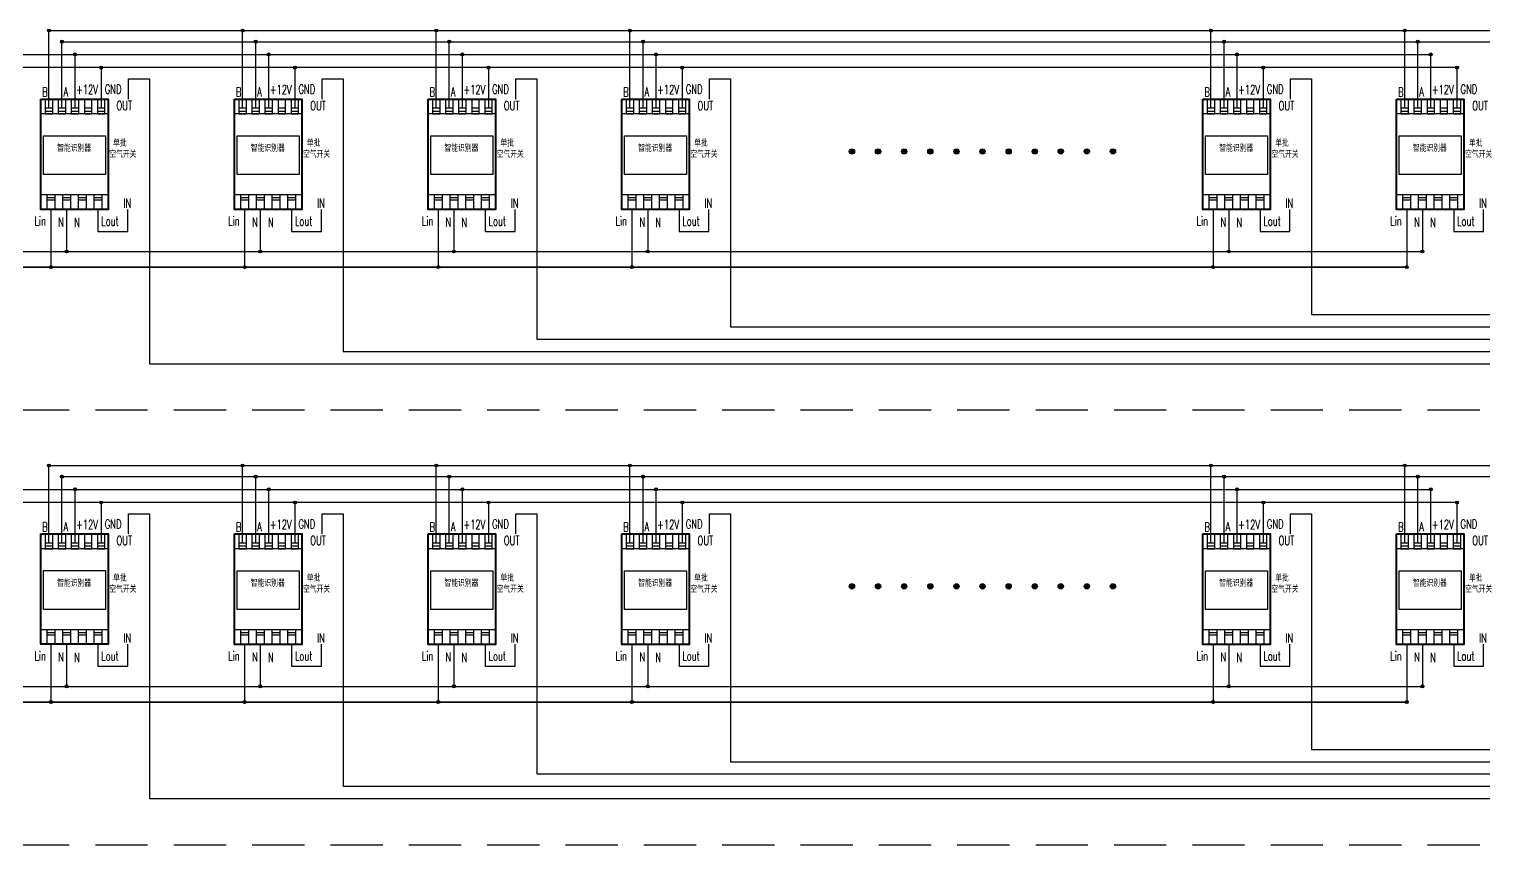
# Model space of a CAD drawing. Header units: millimetres. Extents: x -14098 to 347972, y -58509 to 133182.
# Drawn here: x 275519 to 303369, y 78136 to 93758 of the extents above; entities that cross this region are included whole.
import ezdxf
from ezdxf.enums import TextEntityAlignment as Align

# ---------------------------------------------------------------- set-up
doc = ezdxf.new("R2010")
doc.units = ezdxf.units.MM
doc.header["$LTSCALE"] = 1000
doc.linetypes.add('DASHED2', pattern=[0.375, 0.25, -0.125])
for name, color, linetype in [('5剖面线层', 1, 'Continuous'), ('6文字层', 3, 'Continuous'), ('RD', 1, 'Continuous')]:
    doc.layers.add(name, color=color, linetype=linetype)
doc.styles.add('PC_TEXTSTYLE', font='simplex.shx', dxfattribs={"width": 0.707, "bigfont": 'intecad.shx'})
doc.styles.add('Z', font='romans', dxfattribs={"width": 0.8, "bigfont": 'z'})

# ---------------------------------------------------------------- blocks, each defined once
blk = doc.blocks.new('A$C324759D8')
for p, q in [((276, 2276), (276, 2607)), ((526, 2276), (526, 2607))]:
    blk.add_line(p, q)
for points in [[(122, 2452), (1407, 2452), (1407, 2166), (122, 2166)], [(204, 2166), (348, 2166), (348, 2452), (204, 2452)], [(204, 2223), (348, 2223), (348, 2276), (204, 2276)], [(454, 2166), (598, 2166), (598, 2452), (454, 2452)], [(454, 2223), (598, 2223), (598, 2276), (454, 2276)], [(704, 2166), (848, 2166), (848, 2452), (704, 2452)], [(704, 2223), (848, 2223), (848, 2276), (704, 2276)], [(954, 2166), (1098, 2166), (1098, 2452), (954, 2452)], [(954, 2223), (1098, 2223), (1098, 2276), (954, 2276)], [(1204, 2166), (1348, 2166), (1348, 2452), (1204, 2452)], [(1204, 2223), (1348, 2223), (1348, 2276), (1204, 2276)], [(169, 1749), (1360, 1749), (1360, 1005), (169, 1005)], [(122, 624), (1407, 624), (1407, 338), (122, 338)], [(242, 624), (387, 624), (387, 338), (242, 338)], [(242, 567), (387, 567), (387, 514), (242, 514)], [(542, 624), (687, 624), (687, 338), (542, 338)], [(542, 567), (687, 567), (687, 514), (542, 514)], [(842, 624), (987, 624), (987, 338), (842, 338)], [(842, 567), (987, 567), (987, 514), (842, 514)], [(1142, 624), (1287, 624), (1287, 338), (1142, 338)], [(1142, 567), (1287, 567), (1287, 514), (1142, 514)]]:
    blk.add_lwpolyline(points, close=True)
at = {"lineweight": 40}
blk.add_lwpolyline([(122, 2452), (1407, 2452), (1407, 338), (122, 338)], close=True, dxfattribs=at)
at = {"layer": 'RD', "color": 0, "const_width": 1}
blk.add_lwpolyline([(1407, 2452), (1950, 2452), (1950, 338), (1407, 338), (1407, 2452)], dxfattribs=at)
at = {"layer": '6文字层', "color": 7, "style": 'PC_TEXTSTYLE', "width": 0.667}
for s, p in [('B', (148, 2499)), ('A', (555, 2504)), ('+12V', (795, 2546)), ('GND', (1345, 2554)), ('OUT', (1570, 2239)), ('IN', (1701, 372)), ('Lin', (0, 28)), ('N', (455, 7)), ('N', (761, 0)), ('Lout', (1278, 27))]:
    blk.add_text(s, height=175, dxfattribs=at).set_placement(p)
at = {"layer": '6文字层', "color": 7, "style": 'Z', "width": 0.8}
for s, p in [('单批', (1505, 1668)), ('智能识别器', (433, 1571)), ('空气开关', (1432, 1456))]:
    blk.add_text(s, height=125, dxfattribs=at).set_placement(p, align=Align.TOP_LEFT)

msp = doc.modelspace()

# ---------------------------------------------------------------- hatches: boundary and pattern name
at = {"layer": '5剖面线层'}
h = msp.add_hatch(color=5, dxfattribs=at)
h.paths.add_polyline_path([(275870, 93729), (275899, 93729), (275927, 93729, 1)])
h.paths.add_polyline_path([(275927, 93729), (275899, 93729), (275899, 93701, 0.414214)])
h.paths.add_polyline_path([(275899, 93729), (275870, 93729, 0.414214), (275899, 93701)])
h = msp.add_hatch(color=5, dxfattribs=at)
h.paths.add_polyline_path([(279578, 93729), (279607, 93729), (279635, 93729, 1)])
h.paths.add_polyline_path([(279635, 93729), (279607, 93729), (279607, 93701, 0.414214)])
h.paths.add_polyline_path([(279607, 93729), (279578, 93729, 0.414214), (279607, 93701)])
h = msp.add_hatch(color=5, dxfattribs=at)
h.paths.add_polyline_path([(283286, 93729), (283314, 93729), (283343, 93729, 1)])
h.paths.add_polyline_path([(283343, 93729), (283314, 93729), (283314, 93701, 0.414214)])
h.paths.add_polyline_path([(283314, 93729), (283286, 93729, 0.414214), (283314, 93701)])
h = msp.add_hatch(color=5, dxfattribs=at)
h.paths.add_polyline_path([(286994, 93729), (287022, 93729), (287050, 93729, 1)])
h.paths.add_polyline_path([(287050, 93729), (287022, 93729), (287022, 93701, 0.414214)])
h.paths.add_polyline_path([(287022, 93729), (286994, 93729, 0.414214), (287022, 93701)])
h = msp.add_hatch(color=5, dxfattribs=at)
h.paths.add_polyline_path([(298117, 93729), (298145, 93729), (298174, 93729, 1)])
h.paths.add_polyline_path([(298174, 93729), (298145, 93729), (298145, 93701, 0.414214)])
h.paths.add_polyline_path([(298145, 93729), (298117, 93729, 0.414214), (298145, 93701)])
h = msp.add_hatch(color=5, dxfattribs=at)
h.paths.add_polyline_path([(301825, 93729), (301853, 93729), (301881, 93729, 1)])
h.paths.add_polyline_path([(301881, 93729), (301853, 93729), (301853, 93701, 0.414214)])
h.paths.add_polyline_path([(301853, 93729), (301825, 93729, 0.414214), (301853, 93701)])
h = msp.add_hatch(color=5, dxfattribs=at)
h.paths.add_polyline_path([(276120, 93516), (276149, 93516), (276177, 93516, 1)])
h.paths.add_polyline_path([(276177, 93516), (276149, 93516), (276149, 93487, 0.414214)])
h.paths.add_polyline_path([(276149, 93516), (276120, 93516, 0.414214), (276149, 93487)])
h = msp.add_hatch(color=4, dxfattribs=at)
h.paths.add_polyline_path([(276370, 93272), (276399, 93272), (276427, 93272, 1)])
h.paths.add_polyline_path([(276427, 93272), (276399, 93272), (276399, 93243, 0.414214)])
h.paths.add_polyline_path([(276399, 93272), (276370, 93272, 0.414214), (276399, 93243)])
h = msp.add_hatch(color=5, dxfattribs=at)
h.paths.add_polyline_path([(279828, 93516), (279857, 93516), (279885, 93516, 1)])
h.paths.add_polyline_path([(279885, 93516), (279857, 93516), (279857, 93487, 0.414214)])
h.paths.add_polyline_path([(279857, 93516), (279828, 93516, 0.414214), (279857, 93487)])
h = msp.add_hatch(color=4, dxfattribs=at)
h.paths.add_polyline_path([(280078, 93272), (280107, 93272), (280135, 93272, 1)])
h.paths.add_polyline_path([(280135, 93272), (280107, 93272), (280107, 93243, 0.414214)])
h.paths.add_polyline_path([(280107, 93272), (280078, 93272, 0.414214), (280107, 93243)])
h = msp.add_hatch(color=5, dxfattribs=at)
h.paths.add_polyline_path([(283536, 93516), (283564, 93516), (283593, 93516, 1)])
h.paths.add_polyline_path([(283593, 93516), (283564, 93516), (283564, 93487, 0.414214)])
h.paths.add_polyline_path([(283564, 93516), (283536, 93516, 0.414214), (283564, 93487)])
h = msp.add_hatch(color=4, dxfattribs=at)
h.paths.add_polyline_path([(283786, 93272), (283814, 93272), (283843, 93272, 1)])
h.paths.add_polyline_path([(283843, 93272), (283814, 93272), (283814, 93243, 0.414214)])
h.paths.add_polyline_path([(283814, 93272), (283786, 93272, 0.414214), (283814, 93243)])
h = msp.add_hatch(color=5, dxfattribs=at)
h.paths.add_polyline_path([(287244, 93516), (287272, 93516), (287300, 93516, 1)])
h.paths.add_polyline_path([(287300, 93516), (287272, 93516), (287272, 93487, 0.414214)])
h.paths.add_polyline_path([(287272, 93516), (287244, 93516, 0.414214), (287272, 93487)])
h = msp.add_hatch(color=4, dxfattribs=at)
h.paths.add_polyline_path([(287494, 93272), (287522, 93272), (287550, 93272, 1)])
h.paths.add_polyline_path([(287550, 93272), (287522, 93272), (287522, 93243, 0.414214)])
h.paths.add_polyline_path([(287522, 93272), (287494, 93272, 0.414214), (287522, 93243)])
h = msp.add_hatch(color=5, dxfattribs=at)
h.paths.add_polyline_path([(298367, 93516), (298395, 93516), (298424, 93516, 1)])
h.paths.add_polyline_path([(298424, 93516), (298395, 93516), (298395, 93487, 0.414214)])
h.paths.add_polyline_path([(298395, 93516), (298367, 93516, 0.414214), (298395, 93487)])
h = msp.add_hatch(color=4, dxfattribs=at)
h.paths.add_polyline_path([(298617, 93272), (298645, 93272), (298674, 93272, 1)])
h.paths.add_polyline_path([(298674, 93272), (298645, 93272), (298645, 93243, 0.414214)])
h.paths.add_polyline_path([(298645, 93272), (298617, 93272, 0.414214), (298645, 93243)])
h = msp.add_hatch(color=5, dxfattribs=at)
h.paths.add_polyline_path([(302075, 93516), (302103, 93516), (302131, 93516, 1)])
h.paths.add_polyline_path([(302131, 93516), (302103, 93516), (302103, 93487, 0.414214)])
h.paths.add_polyline_path([(302103, 93516), (302075, 93516, 0.414214), (302103, 93487)])
h = msp.add_hatch(color=4, dxfattribs=at)
h.paths.add_polyline_path([(302325, 93272), (302353, 93272), (302381, 93272, 1)])
h.paths.add_polyline_path([(302381, 93272), (302353, 93272), (302353, 93243, 0.414214)])
h.paths.add_polyline_path([(302353, 93272), (302325, 93272, 0.414214), (302353, 93243)])
h = msp.add_hatch(color=6, dxfattribs=at)
h.paths.add_polyline_path([(276870, 93019), (276899, 93019), (276927, 93019, 1)])
h.paths.add_polyline_path([(276927, 93019), (276899, 93019), (276899, 92991, 0.414214)])
h.paths.add_polyline_path([(276899, 93019), (276870, 93019, 0.414214), (276899, 92991)])
h = msp.add_hatch(color=6, dxfattribs=at)
h.paths.add_polyline_path([(276870, 93019), (276899, 93019), (276927, 93019, 1)])
h.paths.add_polyline_path([(276927, 93019), (276899, 93019), (276899, 92991, 0.414214)])
h.paths.add_polyline_path([(276899, 93019), (276870, 93019, 0.414214), (276899, 92991)])
h = msp.add_hatch(color=6, dxfattribs=at)
h.paths.add_polyline_path([(280578, 93019), (280607, 93019), (280635, 93019, 1)])
h.paths.add_polyline_path([(280635, 93019), (280607, 93019), (280607, 92991, 0.414214)])
h.paths.add_polyline_path([(280607, 93019), (280578, 93019, 0.414214), (280607, 92991)])
h = msp.add_hatch(color=6, dxfattribs=at)
h.paths.add_polyline_path([(280578, 93019), (280607, 93019), (280635, 93019, 1)])
h.paths.add_polyline_path([(280635, 93019), (280607, 93019), (280607, 92991, 0.414214)])
h.paths.add_polyline_path([(280607, 93019), (280578, 93019, 0.414214), (280607, 92991)])
h = msp.add_hatch(color=6, dxfattribs=at)
h.paths.add_polyline_path([(284286, 93019), (284314, 93019), (284343, 93019, 1)])
h.paths.add_polyline_path([(284343, 93019), (284314, 93019), (284314, 92991, 0.414214)])
h.paths.add_polyline_path([(284314, 93019), (284286, 93019, 0.414214), (284314, 92991)])
h = msp.add_hatch(color=6, dxfattribs=at)
h.paths.add_polyline_path([(284286, 93019), (284314, 93019), (284343, 93019, 1)])
h.paths.add_polyline_path([(284343, 93019), (284314, 93019), (284314, 92991, 0.414214)])
h.paths.add_polyline_path([(284314, 93019), (284286, 93019, 0.414214), (284314, 92991)])
h = msp.add_hatch(color=6, dxfattribs=at)
h.paths.add_polyline_path([(287994, 93019), (288022, 93019), (288050, 93019, 1)])
h.paths.add_polyline_path([(288050, 93019), (288022, 93019), (288022, 92991, 0.414214)])
h.paths.add_polyline_path([(288022, 93019), (287994, 93019, 0.414214), (288022, 92991)])
h = msp.add_hatch(color=6, dxfattribs=at)
h.paths.add_polyline_path([(287994, 93019), (288022, 93019), (288050, 93019, 1)])
h.paths.add_polyline_path([(288050, 93019), (288022, 93019), (288022, 92991, 0.414214)])
h.paths.add_polyline_path([(288022, 93019), (287994, 93019, 0.414214), (288022, 92991)])
h = msp.add_hatch(color=6, dxfattribs=at)
h.paths.add_polyline_path([(299117, 93019), (299145, 93019), (299174, 93019, 1)])
h.paths.add_polyline_path([(299174, 93019), (299145, 93019), (299145, 92991, 0.414214)])
h.paths.add_polyline_path([(299145, 93019), (299117, 93019, 0.414214), (299145, 92991)])
h = msp.add_hatch(color=6, dxfattribs=at)
h.paths.add_polyline_path([(299117, 93019), (299145, 93019), (299174, 93019, 1)])
h.paths.add_polyline_path([(299174, 93019), (299145, 93019), (299145, 92991, 0.414214)])
h.paths.add_polyline_path([(299145, 93019), (299117, 93019, 0.414214), (299145, 92991)])
h = msp.add_hatch(color=6, dxfattribs=at)
h.paths.add_polyline_path([(302825, 93019), (302853, 93019), (302881, 93019, 1)])
h.paths.add_polyline_path([(302881, 93019), (302853, 93019), (302853, 92991, 0.414214)])
h.paths.add_polyline_path([(302853, 93019), (302825, 93019, 0.414214), (302853, 92991)])
h = msp.add_hatch(color=6, dxfattribs=at)
h.paths.add_polyline_path([(302825, 93019), (302853, 93019), (302881, 93019, 1)])
h.paths.add_polyline_path([(302881, 93019), (302853, 93019), (302853, 92991, 0.414214)])
h.paths.add_polyline_path([(302853, 93019), (302825, 93019, 0.414214), (302853, 92991)])
for points in [[(291322, 91414, 1), (291221, 91414, 1)], [(291822, 91414, 1), (291721, 91414, 1)], [(292322, 91414, 1), (292221, 91414, 1)], [(292822, 91414, 1), (292721, 91414, 1)], [(293322, 91414, 1), (293221, 91414, 1)], [(293822, 91414, 1), (293721, 91414, 1)], [(294322, 91414, 1), (294221, 91414, 1)], [(294822, 91414, 1), (294721, 91414, 1)], [(295318, 91415, 1), (295217, 91415, 1)], [(295818, 91415, 1), (295717, 91415, 1)], [(296318, 91415, 1), (296217, 91415, 1)], [(291322, 83086, 1), (291221, 83086, 1)], [(291822, 83086, 1), (291721, 83086, 1)], [(292322, 83086, 1), (292221, 83086, 1)], [(292822, 83086, 1), (292721, 83086, 1)], [(293322, 83086, 1), (293221, 83086, 1)], [(293822, 83086, 1), (293721, 83086, 1)], [(294322, 83086, 1), (294221, 83086, 1)], [(294822, 83086, 1), (294721, 83086, 1)], [(295318, 83087, 1), (295217, 83087, 1)], [(295818, 83087, 1), (295717, 83087, 1)], [(296318, 83087, 1), (296217, 83087, 1)]]:
    msp.add_hatch(color=4, dxfattribs=at).paths.add_polyline_path(points)
h = msp.add_hatch(color=4, dxfattribs=at)
h.paths.add_polyline_path([(276209, 89499), (276237, 89499), (276266, 89499, 1)])
h.paths.add_polyline_path([(276266, 89499), (276237, 89499), (276237, 89471, 0.414214)])
h.paths.add_polyline_path([(276237, 89499), (276209, 89499, 0.414214), (276237, 89471)])
h = msp.add_hatch(color=4, dxfattribs=at)
h.paths.add_polyline_path([(279917, 89499), (279945, 89499), (279974, 89499, 1)])
h.paths.add_polyline_path([(279974, 89499), (279945, 89499), (279945, 89471, 0.414214)])
h.paths.add_polyline_path([(279945, 89499), (279917, 89499, 0.414214), (279945, 89471)])
h = msp.add_hatch(color=4, dxfattribs=at)
h.paths.add_polyline_path([(283624, 89499), (283653, 89499), (283681, 89499, 1)])
h.paths.add_polyline_path([(283681, 89499), (283653, 89499), (283653, 89471, 0.414214)])
h.paths.add_polyline_path([(283653, 89499), (283624, 89499, 0.414214), (283653, 89471)])
h = msp.add_hatch(color=4, dxfattribs=at)
h.paths.add_polyline_path([(287332, 89499), (287361, 89499), (287389, 89499, 1)])
h.paths.add_polyline_path([(287389, 89499), (287361, 89499), (287361, 89471, 0.414214)])
h.paths.add_polyline_path([(287361, 89499), (287332, 89499, 0.414214), (287361, 89471)])
h = msp.add_hatch(color=4, dxfattribs=at)
h.paths.add_polyline_path([(298455, 89499), (298484, 89499), (298512, 89499, 1)])
h.paths.add_polyline_path([(298512, 89499), (298484, 89499), (298484, 89471, 0.414214)])
h.paths.add_polyline_path([(298484, 89499), (298455, 89499, 0.414214), (298484, 89471)])
h = msp.add_hatch(color=4, dxfattribs=at)
h.paths.add_polyline_path([(302163, 89499), (302192, 89499), (302220, 89499, 1)])
h.paths.add_polyline_path([(302220, 89499), (302192, 89499), (302192, 89471, 0.414214)])
h.paths.add_polyline_path([(302192, 89499), (302163, 89499, 0.414214), (302192, 89471)])
h = msp.add_hatch(color=1, dxfattribs=at)
h.paths.add_polyline_path([(275909, 89200), (275937, 89200), (275966, 89200, 1)])
h.paths.add_polyline_path([(275966, 89200), (275937, 89200), (275937, 89171, 0.414214)])
h.paths.add_polyline_path([(275937, 89200), (275909, 89200, 0.414214), (275937, 89171)])
h = msp.add_hatch(color=1, dxfattribs=at)
h.paths.add_polyline_path([(279617, 89200), (279645, 89200), (279674, 89200, 1)])
h.paths.add_polyline_path([(279674, 89200), (279645, 89200), (279645, 89171, 0.414214)])
h.paths.add_polyline_path([(279645, 89200), (279617, 89200, 0.414214), (279645, 89171)])
h = msp.add_hatch(color=1, dxfattribs=at)
h.paths.add_polyline_path([(283324, 89200), (283353, 89200), (283381, 89200, 1)])
h.paths.add_polyline_path([(283381, 89200), (283353, 89200), (283353, 89171, 0.414214)])
h.paths.add_polyline_path([(283353, 89200), (283324, 89200, 0.414214), (283353, 89171)])
h = msp.add_hatch(color=1, dxfattribs=at)
h.paths.add_polyline_path([(287032, 89200), (287061, 89200), (287089, 89200, 1)])
h.paths.add_polyline_path([(287089, 89200), (287061, 89200), (287061, 89171, 0.414214)])
h.paths.add_polyline_path([(287061, 89200), (287032, 89200, 0.414214), (287061, 89171)])
h = msp.add_hatch(color=1, dxfattribs=at)
h.paths.add_polyline_path([(298155, 89200), (298184, 89200), (298212, 89200, 1)])
h.paths.add_polyline_path([(298212, 89200), (298184, 89200), (298184, 89171, 0.414214)])
h.paths.add_polyline_path([(298184, 89200), (298155, 89200, 0.414214), (298184, 89171)])
h = msp.add_hatch(color=1, dxfattribs=at)
h.paths.add_polyline_path([(301863, 89200), (301892, 89200), (301920, 89200, 1)])
h.paths.add_polyline_path([(301920, 89200), (301892, 89200), (301892, 89171, 0.414214)])
h.paths.add_polyline_path([(301892, 89200), (301863, 89200, 0.414214), (301892, 89171)])
h = msp.add_hatch(color=5, dxfattribs=at)
h.paths.add_polyline_path([(275870, 85401), (275899, 85401), (275927, 85401, 1)])
h.paths.add_polyline_path([(275927, 85401), (275899, 85401), (275899, 85373, 0.414214)])
h.paths.add_polyline_path([(275899, 85401), (275870, 85401, 0.414214), (275899, 85373)])
h = msp.add_hatch(color=5, dxfattribs=at)
h.paths.add_polyline_path([(279578, 85401), (279607, 85401), (279635, 85401, 1)])
h.paths.add_polyline_path([(279635, 85401), (279607, 85401), (279607, 85373, 0.414214)])
h.paths.add_polyline_path([(279607, 85401), (279578, 85401, 0.414214), (279607, 85373)])
h = msp.add_hatch(color=5, dxfattribs=at)
h.paths.add_polyline_path([(283286, 85401), (283314, 85401), (283343, 85401, 1)])
h.paths.add_polyline_path([(283343, 85401), (283314, 85401), (283314, 85373, 0.414214)])
h.paths.add_polyline_path([(283314, 85401), (283286, 85401, 0.414214), (283314, 85373)])
h = msp.add_hatch(color=5, dxfattribs=at)
h.paths.add_polyline_path([(286994, 85401), (287022, 85401), (287050, 85401, 1)])
h.paths.add_polyline_path([(287050, 85401), (287022, 85401), (287022, 85373, 0.414214)])
h.paths.add_polyline_path([(287022, 85401), (286994, 85401, 0.414214), (287022, 85373)])
h = msp.add_hatch(color=5, dxfattribs=at)
h.paths.add_polyline_path([(298117, 85401), (298145, 85401), (298174, 85401, 1)])
h.paths.add_polyline_path([(298174, 85401), (298145, 85401), (298145, 85373, 0.414214)])
h.paths.add_polyline_path([(298145, 85401), (298117, 85401, 0.414214), (298145, 85373)])
h = msp.add_hatch(color=5, dxfattribs=at)
h.paths.add_polyline_path([(301825, 85401), (301853, 85401), (301881, 85401, 1)])
h.paths.add_polyline_path([(301881, 85401), (301853, 85401), (301853, 85373, 0.414214)])
h.paths.add_polyline_path([(301853, 85401), (301825, 85401, 0.414214), (301853, 85373)])
h = msp.add_hatch(color=5, dxfattribs=at)
h.paths.add_polyline_path([(276120, 85188), (276149, 85188), (276177, 85188, 1)])
h.paths.add_polyline_path([(276177, 85188), (276149, 85188), (276149, 85159, 0.414214)])
h.paths.add_polyline_path([(276149, 85188), (276120, 85188, 0.414214), (276149, 85159)])
h = msp.add_hatch(color=4, dxfattribs=at)
h.paths.add_polyline_path([(276370, 84944), (276399, 84944), (276427, 84944, 1)])
h.paths.add_polyline_path([(276427, 84944), (276399, 84944), (276399, 84915, 0.414214)])
h.paths.add_polyline_path([(276399, 84944), (276370, 84944, 0.414214), (276399, 84915)])
h = msp.add_hatch(color=5, dxfattribs=at)
h.paths.add_polyline_path([(279828, 85188), (279857, 85188), (279885, 85188, 1)])
h.paths.add_polyline_path([(279885, 85188), (279857, 85188), (279857, 85159, 0.414214)])
h.paths.add_polyline_path([(279857, 85188), (279828, 85188, 0.414214), (279857, 85159)])
h = msp.add_hatch(color=4, dxfattribs=at)
h.paths.add_polyline_path([(280078, 84944), (280107, 84944), (280135, 84944, 1)])
h.paths.add_polyline_path([(280135, 84944), (280107, 84944), (280107, 84915, 0.414214)])
h.paths.add_polyline_path([(280107, 84944), (280078, 84944, 0.414214), (280107, 84915)])
h = msp.add_hatch(color=5, dxfattribs=at)
h.paths.add_polyline_path([(283536, 85188), (283564, 85188), (283593, 85188, 1)])
h.paths.add_polyline_path([(283593, 85188), (283564, 85188), (283564, 85159, 0.414214)])
h.paths.add_polyline_path([(283564, 85188), (283536, 85188, 0.414214), (283564, 85159)])
h = msp.add_hatch(color=4, dxfattribs=at)
h.paths.add_polyline_path([(283786, 84944), (283814, 84944), (283843, 84944, 1)])
h.paths.add_polyline_path([(283843, 84944), (283814, 84944), (283814, 84915, 0.414214)])
h.paths.add_polyline_path([(283814, 84944), (283786, 84944, 0.414214), (283814, 84915)])
h = msp.add_hatch(color=5, dxfattribs=at)
h.paths.add_polyline_path([(287244, 85188), (287272, 85188), (287300, 85188, 1)])
h.paths.add_polyline_path([(287300, 85188), (287272, 85188), (287272, 85159, 0.414214)])
h.paths.add_polyline_path([(287272, 85188), (287244, 85188, 0.414214), (287272, 85159)])
h = msp.add_hatch(color=4, dxfattribs=at)
h.paths.add_polyline_path([(287494, 84944), (287522, 84944), (287550, 84944, 1)])
h.paths.add_polyline_path([(287550, 84944), (287522, 84944), (287522, 84915, 0.414214)])
h.paths.add_polyline_path([(287522, 84944), (287494, 84944, 0.414214), (287522, 84915)])
h = msp.add_hatch(color=5, dxfattribs=at)
h.paths.add_polyline_path([(298367, 85188), (298395, 85188), (298424, 85188, 1)])
h.paths.add_polyline_path([(298424, 85188), (298395, 85188), (298395, 85159, 0.414214)])
h.paths.add_polyline_path([(298395, 85188), (298367, 85188, 0.414214), (298395, 85159)])
h = msp.add_hatch(color=4, dxfattribs=at)
h.paths.add_polyline_path([(298617, 84944), (298645, 84944), (298674, 84944, 1)])
h.paths.add_polyline_path([(298674, 84944), (298645, 84944), (298645, 84915, 0.414214)])
h.paths.add_polyline_path([(298645, 84944), (298617, 84944, 0.414214), (298645, 84915)])
h = msp.add_hatch(color=5, dxfattribs=at)
h.paths.add_polyline_path([(302075, 85188), (302103, 85188), (302131, 85188, 1)])
h.paths.add_polyline_path([(302131, 85188), (302103, 85188), (302103, 85159, 0.414214)])
h.paths.add_polyline_path([(302103, 85188), (302075, 85188, 0.414214), (302103, 85159)])
h = msp.add_hatch(color=4, dxfattribs=at)
h.paths.add_polyline_path([(302325, 84944), (302353, 84944), (302381, 84944, 1)])
h.paths.add_polyline_path([(302381, 84944), (302353, 84944), (302353, 84915, 0.414214)])
h.paths.add_polyline_path([(302353, 84944), (302325, 84944, 0.414214), (302353, 84915)])
h = msp.add_hatch(color=6, dxfattribs=at)
h.paths.add_polyline_path([(276870, 84691), (276899, 84691), (276927, 84691, 1)])
h.paths.add_polyline_path([(276927, 84691), (276899, 84691), (276899, 84663, 0.414214)])
h.paths.add_polyline_path([(276899, 84691), (276870, 84691, 0.414214), (276899, 84663)])
h = msp.add_hatch(color=6, dxfattribs=at)
h.paths.add_polyline_path([(276870, 84691), (276899, 84691), (276927, 84691, 1)])
h.paths.add_polyline_path([(276927, 84691), (276899, 84691), (276899, 84663, 0.414214)])
h.paths.add_polyline_path([(276899, 84691), (276870, 84691, 0.414214), (276899, 84663)])
h = msp.add_hatch(color=6, dxfattribs=at)
h.paths.add_polyline_path([(280578, 84691), (280607, 84691), (280635, 84691, 1)])
h.paths.add_polyline_path([(280635, 84691), (280607, 84691), (280607, 84663, 0.414214)])
h.paths.add_polyline_path([(280607, 84691), (280578, 84691, 0.414214), (280607, 84663)])
h = msp.add_hatch(color=6, dxfattribs=at)
h.paths.add_polyline_path([(280578, 84691), (280607, 84691), (280635, 84691, 1)])
h.paths.add_polyline_path([(280635, 84691), (280607, 84691), (280607, 84663, 0.414214)])
h.paths.add_polyline_path([(280607, 84691), (280578, 84691, 0.414214), (280607, 84663)])
h = msp.add_hatch(color=6, dxfattribs=at)
h.paths.add_polyline_path([(284286, 84691), (284314, 84691), (284343, 84691, 1)])
h.paths.add_polyline_path([(284343, 84691), (284314, 84691), (284314, 84663, 0.414214)])
h.paths.add_polyline_path([(284314, 84691), (284286, 84691, 0.414214), (284314, 84663)])
h = msp.add_hatch(color=6, dxfattribs=at)
h.paths.add_polyline_path([(284286, 84691), (284314, 84691), (284343, 84691, 1)])
h.paths.add_polyline_path([(284343, 84691), (284314, 84691), (284314, 84663, 0.414214)])
h.paths.add_polyline_path([(284314, 84691), (284286, 84691, 0.414214), (284314, 84663)])
h = msp.add_hatch(color=6, dxfattribs=at)
h.paths.add_polyline_path([(287994, 84691), (288022, 84691), (288050, 84691, 1)])
h.paths.add_polyline_path([(288050, 84691), (288022, 84691), (288022, 84663, 0.414214)])
h.paths.add_polyline_path([(288022, 84691), (287994, 84691, 0.414214), (288022, 84663)])
h = msp.add_hatch(color=6, dxfattribs=at)
h.paths.add_polyline_path([(287994, 84691), (288022, 84691), (288050, 84691, 1)])
h.paths.add_polyline_path([(288050, 84691), (288022, 84691), (288022, 84663, 0.414214)])
h.paths.add_polyline_path([(288022, 84691), (287994, 84691, 0.414214), (288022, 84663)])
h = msp.add_hatch(color=6, dxfattribs=at)
h.paths.add_polyline_path([(299117, 84691), (299145, 84691), (299174, 84691, 1)])
h.paths.add_polyline_path([(299174, 84691), (299145, 84691), (299145, 84663, 0.414214)])
h.paths.add_polyline_path([(299145, 84691), (299117, 84691, 0.414214), (299145, 84663)])
h = msp.add_hatch(color=6, dxfattribs=at)
h.paths.add_polyline_path([(299117, 84691), (299145, 84691), (299174, 84691, 1)])
h.paths.add_polyline_path([(299174, 84691), (299145, 84691), (299145, 84663, 0.414214)])
h.paths.add_polyline_path([(299145, 84691), (299117, 84691, 0.414214), (299145, 84663)])
h = msp.add_hatch(color=6, dxfattribs=at)
h.paths.add_polyline_path([(302825, 84691), (302853, 84691), (302881, 84691, 1)])
h.paths.add_polyline_path([(302881, 84691), (302853, 84691), (302853, 84663, 0.414214)])
h.paths.add_polyline_path([(302853, 84691), (302825, 84691, 0.414214), (302853, 84663)])
h = msp.add_hatch(color=6, dxfattribs=at)
h.paths.add_polyline_path([(302825, 84691), (302853, 84691), (302881, 84691, 1)])
h.paths.add_polyline_path([(302881, 84691), (302853, 84691), (302853, 84663, 0.414214)])
h.paths.add_polyline_path([(302853, 84691), (302825, 84691, 0.414214), (302853, 84663)])
h = msp.add_hatch(color=4, dxfattribs=at)
h.paths.add_polyline_path([(276209, 81172), (276237, 81172), (276266, 81172, 1)])
h.paths.add_polyline_path([(276266, 81172), (276237, 81172), (276237, 81143, 0.414214)])
h.paths.add_polyline_path([(276237, 81172), (276209, 81172, 0.414214), (276237, 81143)])
h = msp.add_hatch(color=4, dxfattribs=at)
h.paths.add_polyline_path([(279917, 81172), (279945, 81172), (279974, 81172, 1)])
h.paths.add_polyline_path([(279974, 81172), (279945, 81172), (279945, 81143, 0.414214)])
h.paths.add_polyline_path([(279945, 81172), (279917, 81172, 0.414214), (279945, 81143)])
h = msp.add_hatch(color=4, dxfattribs=at)
h.paths.add_polyline_path([(283624, 81172), (283653, 81172), (283681, 81172, 1)])
h.paths.add_polyline_path([(283681, 81172), (283653, 81172), (283653, 81143, 0.414214)])
h.paths.add_polyline_path([(283653, 81172), (283624, 81172, 0.414214), (283653, 81143)])
h = msp.add_hatch(color=4, dxfattribs=at)
h.paths.add_polyline_path([(287332, 81172), (287361, 81172), (287389, 81172, 1)])
h.paths.add_polyline_path([(287389, 81172), (287361, 81172), (287361, 81143, 0.414214)])
h.paths.add_polyline_path([(287361, 81172), (287332, 81172, 0.414214), (287361, 81143)])
h = msp.add_hatch(color=4, dxfattribs=at)
h.paths.add_polyline_path([(298455, 81172), (298484, 81172), (298512, 81172, 1)])
h.paths.add_polyline_path([(298512, 81172), (298484, 81172), (298484, 81143, 0.414214)])
h.paths.add_polyline_path([(298484, 81172), (298455, 81172, 0.414214), (298484, 81143)])
h = msp.add_hatch(color=4, dxfattribs=at)
h.paths.add_polyline_path([(302163, 81172), (302192, 81172), (302220, 81172, 1)])
h.paths.add_polyline_path([(302220, 81172), (302192, 81172), (302192, 81143, 0.414214)])
h.paths.add_polyline_path([(302192, 81172), (302163, 81172, 0.414214), (302192, 81143)])
h = msp.add_hatch(color=1, dxfattribs=at)
h.paths.add_polyline_path([(275909, 80872), (275937, 80872), (275966, 80872, 1)])
h.paths.add_polyline_path([(275966, 80872), (275937, 80872), (275937, 80843, 0.414214)])
h.paths.add_polyline_path([(275937, 80872), (275909, 80872, 0.414214), (275937, 80843)])
h = msp.add_hatch(color=1, dxfattribs=at)
h.paths.add_polyline_path([(279617, 80872), (279645, 80872), (279674, 80872, 1)])
h.paths.add_polyline_path([(279674, 80872), (279645, 80872), (279645, 80843, 0.414214)])
h.paths.add_polyline_path([(279645, 80872), (279617, 80872, 0.414214), (279645, 80843)])
h = msp.add_hatch(color=1, dxfattribs=at)
h.paths.add_polyline_path([(283324, 80872), (283353, 80872), (283381, 80872, 1)])
h.paths.add_polyline_path([(283381, 80872), (283353, 80872), (283353, 80843, 0.414214)])
h.paths.add_polyline_path([(283353, 80872), (283324, 80872, 0.414214), (283353, 80843)])
h = msp.add_hatch(color=1, dxfattribs=at)
h.paths.add_polyline_path([(287032, 80872), (287061, 80872), (287089, 80872, 1)])
h.paths.add_polyline_path([(287089, 80872), (287061, 80872), (287061, 80843, 0.414214)])
h.paths.add_polyline_path([(287061, 80872), (287032, 80872, 0.414214), (287061, 80843)])
h = msp.add_hatch(color=1, dxfattribs=at)
h.paths.add_polyline_path([(298155, 80872), (298184, 80872), (298212, 80872, 1)])
h.paths.add_polyline_path([(298212, 80872), (298184, 80872), (298184, 80843, 0.414214)])
h.paths.add_polyline_path([(298184, 80872), (298155, 80872, 0.414214), (298184, 80843)])
h = msp.add_hatch(color=1, dxfattribs=at)
h.paths.add_polyline_path([(301863, 80872), (301892, 80872), (301920, 80872, 1)])
h.paths.add_polyline_path([(301920, 80872), (301892, 80872), (301892, 80843, 0.414214)])
h.paths.add_polyline_path([(301892, 80872), (301863, 80872, 0.414214), (301892, 80843)])

# ---------------------------------------------------------------- linework, layer by layer
at = {"color": 5}
for p, q in [((275899, 92574), (275899, 93729)), ((275899, 93729), (309163, 93729)), ((279607, 92574), (279607, 93729)), ((283314, 92574), (283314, 93729)), ((287022, 92574), (287022, 93729)), ((298145, 92574), (298145, 93729)), ((301853, 92574), (301853, 93729)), ((276149, 92574), (276149, 93516)), ((276149, 93516), (309163, 93516)), ((279857, 92574), (279857, 93516)), ((283564, 92574), (283564, 93516)), ((287272, 92574), (287272, 93516)), ((298395, 92574), (298395, 93516)), ((302103, 92574), (302103, 93516)), ((275899, 84246), (275899, 85401)), ((275899, 85401), (309163, 85401)), ((279607, 84246), (279607, 85401)), ((283314, 84246), (283314, 85401)), ((287022, 84246), (287022, 85401)), ((298145, 84246), (298145, 85401)), ((301853, 84246), (301853, 85401)), ((276149, 84246), (276149, 85188)), ((276149, 85188), (309163, 85188)), ((279857, 84246), (279857, 85188)), ((283564, 84246), (283564, 85188)), ((287272, 84246), (287272, 85188)), ((298395, 84246), (298395, 85188)), ((302103, 84246), (302103, 85188))]:
    msp.add_line(p, q, dxfattribs=at)
at = {"color": 4}
for p, q in [((273858, 93272), (302353, 93272)), ((276399, 92242), (276399, 93272)), ((280107, 92242), (280107, 93272)), ((283814, 92242), (283814, 93272)), ((287522, 92242), (287522, 93272)), ((298645, 92242), (298645, 93272)), ((302353, 92242), (302353, 93272)), ((276237, 90304), (276237, 89499)), ((279945, 90304), (279945, 89499)), ((283653, 90304), (283653, 89499)), ((287361, 90304), (287361, 89499)), ((298484, 90304), (298484, 89499)), ((302192, 90304), (302192, 89499)), ((256430, 89499), (302192, 89499)), ((273858, 84944), (302353, 84944)), ((276399, 83914), (276399, 84944)), ((280107, 83914), (280107, 84944)), ((283814, 83914), (283814, 84944)), ((287522, 83914), (287522, 84944)), ((298645, 83914), (298645, 84944)), ((302353, 83914), (302353, 84944)), ((276237, 81977), (276237, 81172)), ((279945, 81977), (279945, 81172)), ((283653, 81977), (283653, 81172)), ((287361, 81977), (287361, 81172)), ((298484, 81977), (298484, 81172)), ((302192, 81977), (302192, 81172)), ((256430, 81172), (302192, 81172))]:
    msp.add_line(p, q, dxfattribs=at)
at = {"color": 6}
for p, q in [((276899, 93019), (273358, 93019)), ((276899, 93019), (276899, 92242)), ((302853, 93019), (276899, 93019)), ((276899, 93019), (276899, 92242)), ((280607, 93019), (280607, 92242)), ((280607, 93019), (280607, 92242)), ((284314, 93019), (284314, 92242)), ((284314, 93019), (284314, 92242)), ((288022, 93019), (288022, 92242)), ((288022, 93019), (288022, 92242)), ((299145, 93019), (299145, 92242)), ((299145, 93019), (299145, 92242)), ((302853, 93019), (302853, 92242)), ((302853, 93019), (302853, 92242)), ((276899, 84691), (273358, 84691)), ((276899, 84691), (276899, 83914)), ((302853, 84691), (276899, 84691)), ((276899, 84691), (276899, 83914)), ((280607, 84691), (280607, 83914)), ((280607, 84691), (280607, 83914)), ((284314, 84691), (284314, 83914)), ((284314, 84691), (284314, 83914)), ((288022, 84691), (288022, 83914)), ((288022, 84691), (288022, 83914)), ((299145, 84691), (299145, 83914)), ((299145, 84691), (299145, 83914)), ((302853, 84691), (302853, 83914)), ((302853, 84691), (302853, 83914))]:
    msp.add_line(p, q, dxfattribs=at)
for p, q in [((275899, 92242), (275899, 92574)), ((276149, 92242), (276149, 92574)), ((275899, 83914), (275899, 84246)), ((276149, 83914), (276149, 84246))]:
    msp.add_line(p, q)
at = {"color": 1}
for p, q in [((275937, 90304), (275937, 89200)), ((279645, 90304), (279645, 89200)), ((283353, 90304), (283353, 89200)), ((287061, 90304), (287061, 89200)), ((298184, 90304), (298184, 89200)), ((301892, 90304), (301892, 89200)), ((275937, 81977), (275937, 80872)), ((279645, 81977), (279645, 80872)), ((283353, 81977), (283353, 80872)), ((287061, 81977), (287061, 80872)), ((298184, 81977), (298184, 80872)), ((301892, 81977), (301892, 80872))]:
    msp.add_line(p, q, dxfattribs=at)
at = {"color": 2}
for p, q in [((276837, 90304), (276837, 89884)), ((277407, 89884), (277407, 90304)), ((280545, 90304), (280545, 89884)), ((281115, 89884), (281115, 90304)), ((284253, 90304), (284253, 89884)), ((284822, 89884), (284822, 90304)), ((287961, 90304), (287961, 89884)), ((288530, 89884), (288530, 90304)), ((299084, 90304), (299084, 89884)), ((299653, 89884), (299653, 90304)), ((302792, 90304), (302792, 89884)), ((303361, 89884), (303361, 90304)), ((276837, 89884), (277407, 89884)), ((280545, 89884), (281115, 89884)), ((284253, 89884), (284822, 89884)), ((287961, 89884), (288530, 89884)), ((299084, 89884), (299653, 89884)), ((302792, 89884), (303361, 89884)), ((276837, 81977), (276837, 81556)), ((277407, 81556), (277407, 81977)), ((280545, 81977), (280545, 81556)), ((281115, 81556), (281115, 81977)), ((284253, 81977), (284253, 81556)), ((284822, 81556), (284822, 81977)), ((287961, 81977), (287961, 81556)), ((288530, 81556), (288530, 81977)), ((299084, 81977), (299084, 81556)), ((299653, 81556), (299653, 81977)), ((302792, 81977), (302792, 81556)), ((303361, 81556), (303361, 81977)), ((276837, 81556), (277407, 81556)), ((280545, 81556), (281115, 81556)), ((284253, 81556), (284822, 81556)), ((287961, 81556), (288530, 81556)), ((299084, 81556), (299653, 81556)), ((302792, 81556), (303361, 81556))]:
    msp.add_line(p, q, dxfattribs=at)
at = {"color": 1, "lineweight": 35}
for p, q in [((257800, 89200), (301892, 89200)), ((257800, 80872), (301892, 80872))]:
    msp.add_line(p, q, dxfattribs=at)
for points in [[(275745, 92418), (277030, 92418), (277030, 92132), (275745, 92132)], [(275827, 92132), (275971, 92132), (275971, 92418), (275827, 92418)], [(275827, 92189), (275971, 92189), (275971, 92242), (275827, 92242)], [(276077, 92132), (276221, 92132), (276221, 92418), (276077, 92418)], [(276077, 92189), (276221, 92189), (276221, 92242), (276077, 92242)], [(276327, 92132), (276471, 92132), (276471, 92418), (276327, 92418)], [(276327, 92189), (276471, 92189), (276471, 92242), (276327, 92242)], [(276577, 92132), (276721, 92132), (276721, 92418), (276577, 92418)], [(276577, 92189), (276721, 92189), (276721, 92242), (276577, 92242)], [(276827, 92132), (276971, 92132), (276971, 92418), (276827, 92418)], [(276827, 92189), (276971, 92189), (276971, 92242), (276827, 92242)], [(275792, 91716), (276983, 91716), (276983, 90971), (275792, 90971)], [(275745, 90590), (277030, 90590), (277030, 90304), (275745, 90304)], [(275865, 90590), (276010, 90590), (276010, 90304), (275865, 90304)], [(275865, 90533), (276010, 90533), (276010, 90480), (275865, 90480)], [(276165, 90590), (276310, 90590), (276310, 90304), (276165, 90304)], [(276165, 90533), (276310, 90533), (276310, 90480), (276165, 90480)], [(276465, 90590), (276610, 90590), (276610, 90304), (276465, 90304)], [(276465, 90533), (276610, 90533), (276610, 90480), (276465, 90480)], [(276765, 90590), (276910, 90590), (276910, 90304), (276765, 90304)], [(276765, 90533), (276910, 90533), (276910, 90480), (276765, 90480)], [(275745, 84090), (277030, 84090), (277030, 83804), (275745, 83804)], [(275827, 83804), (275971, 83804), (275971, 84090), (275827, 84090)], [(275827, 83861), (275971, 83861), (275971, 83914), (275827, 83914)], [(276077, 83804), (276221, 83804), (276221, 84090), (276077, 84090)], [(276077, 83861), (276221, 83861), (276221, 83914), (276077, 83914)], [(276327, 83804), (276471, 83804), (276471, 84090), (276327, 84090)], [(276327, 83861), (276471, 83861), (276471, 83914), (276327, 83914)], [(276577, 83804), (276721, 83804), (276721, 84090), (276577, 84090)], [(276577, 83861), (276721, 83861), (276721, 83914), (276577, 83914)], [(276827, 83804), (276971, 83804), (276971, 84090), (276827, 84090)], [(276827, 83861), (276971, 83861), (276971, 83914), (276827, 83914)], [(275792, 83388), (276983, 83388), (276983, 82643), (275792, 82643)], [(275745, 82262), (277030, 82262), (277030, 81977), (275745, 81977)], [(275865, 82262), (276010, 82262), (276010, 81977), (275865, 81977)], [(275865, 82205), (276010, 82205), (276010, 82153), (275865, 82153)], [(276165, 82262), (276310, 82262), (276310, 81977), (276165, 81977)], [(276165, 82205), (276310, 82205), (276310, 82153), (276165, 82153)], [(276465, 82262), (276610, 82262), (276610, 81977), (276465, 81977)], [(276465, 82205), (276610, 82205), (276610, 82153), (276465, 82153)], [(276765, 82262), (276910, 82262), (276910, 81977), (276765, 81977)], [(276765, 82205), (276910, 82205), (276910, 82153), (276765, 82153)]]:
    msp.add_lwpolyline(points, close=True)
at = {"lineweight": 40}
for points in [[(275745, 92418), (277030, 92418), (277030, 90304), (275745, 90304)], [(275745, 84090), (277030, 84090), (277030, 81977), (275745, 81977)]]:
    msp.add_lwpolyline(points, close=True, dxfattribs=at)
at = {"color": 5}
for centre in [(275899, 93729), (279607, 93729), (283314, 93729), (287022, 93729), (298145, 93729), (301853, 93729), (276149, 93516), (279857, 93516), (283564, 93516), (287272, 93516), (298395, 93516), (302103, 93516), (275899, 85401), (279607, 85401), (283314, 85401), (287022, 85401), (298145, 85401), (301853, 85401), (276149, 85188), (279857, 85188), (283564, 85188), (287272, 85188), (298395, 85188), (302103, 85188)]:
    msp.add_circle(centre, 28.4, dxfattribs=at)
at = {"color": 4}
for centre, radius in [((276399, 93272), 28.4), ((280107, 93272), 28.4), ((283814, 93272), 28.4), ((287522, 93272), 28.4), ((298645, 93272), 28.4), ((302353, 93272), 28.4), ((291272, 91414), 50.5), ((291772, 91414), 50.5), ((292272, 91414), 50.5), ((292772, 91414), 50.5), ((293272, 91414), 50.5), ((293772, 91414), 50.5), ((294272, 91414), 50.5), ((294772, 91414), 50.5), ((295268, 91415), 50.5), ((295768, 91415), 50.5), ((296268, 91415), 50.5), ((276237, 89499), 28.4), ((279945, 89499), 28.4), ((283653, 89499), 28.4), ((287361, 89499), 28.4), ((298484, 89499), 28.4), ((302192, 89499), 28.4), ((276399, 84944), 28.4), ((280107, 84944), 28.4), ((283814, 84944), 28.4), ((287522, 84944), 28.4), ((298645, 84944), 28.4), ((302353, 84944), 28.4), ((291272, 83086), 50.5), ((291772, 83086), 50.5), ((292272, 83086), 50.5), ((292772, 83086), 50.5), ((293272, 83086), 50.5), ((293772, 83086), 50.5), ((294272, 83086), 50.5), ((294772, 83086), 50.5), ((295268, 83087), 50.5), ((295768, 83087), 50.5), ((296268, 83087), 50.5), ((276237, 81172), 28.4), ((279945, 81172), 28.4), ((283653, 81172), 28.4), ((287361, 81172), 28.4), ((298484, 81172), 28.4), ((302192, 81172), 28.4)]:
    msp.add_circle(centre, radius, dxfattribs=at)
at = {"color": 6}
for centre in [(276899, 93019), (276899, 93019), (280607, 93019), (280607, 93019), (284314, 93019), (284314, 93019), (288022, 93019), (288022, 93019), (299145, 93019), (299145, 93019), (302853, 93019), (302853, 93019), (276899, 84691), (276899, 84691), (280607, 84691), (280607, 84691), (284314, 84691), (284314, 84691), (288022, 84691), (288022, 84691), (299145, 84691), (299145, 84691), (302853, 84691), (302853, 84691)]:
    msp.add_circle(centre, 28.4, dxfattribs=at)
at = {"color": 1}
for centre in [(275937, 89200), (279645, 89200), (283353, 89200), (287061, 89200), (298184, 89200), (301892, 89200), (275937, 80872), (279645, 80872), (283353, 80872), (287061, 80872), (298184, 80872), (301892, 80872)]:
    msp.add_circle(centre, 28.4, dxfattribs=at)
at = {"layer": 'RD', "color": 2}
for p, q in [((277423, 92418), (277423, 92805)), ((277423, 92805), (277823, 92805)), ((277823, 92805), (277823, 87350)), ((281131, 92418), (281131, 92805)), ((281131, 92805), (281530, 92805)), ((281530, 92805), (281530, 87586)), ((284839, 92418), (284839, 92805)), ((284839, 92805), (285238, 92805)), ((285238, 92805), (285238, 87822)), ((288547, 92418), (288547, 92805)), ((288547, 92805), (288946, 92805)), ((288946, 92805), (288946, 88058)), ((299670, 92418), (299670, 92805)), ((299670, 92805), (300069, 92805)), ((300069, 92805), (300069, 88294)), ((300069, 88294), (310557, 88294)), ((288946, 88058), (310557, 88058)), ((285238, 87822), (310557, 87822)), ((281530, 87586), (310557, 87586)), ((277823, 87350), (310557, 87350)), ((277423, 84090), (277423, 84477)), ((277423, 84477), (277823, 84477)), ((277823, 84477), (277823, 79022)), ((281131, 84090), (281131, 84477)), ((281131, 84477), (281530, 84477)), ((281530, 84477), (281530, 79258)), ((284839, 84090), (284839, 84477)), ((284839, 84477), (285238, 84477)), ((285238, 84477), (285238, 79494)), ((288547, 84090), (288547, 84477)), ((288547, 84477), (288946, 84477)), ((288946, 84477), (288946, 79730)), ((299670, 84090), (299670, 84477)), ((299670, 84477), (300069, 84477)), ((300069, 84477), (300069, 79966)), ((300069, 79966), (310557, 79966)), ((288946, 79730), (310557, 79730)), ((285238, 79494), (310557, 79494)), ((281530, 79258), (310557, 79258)), ((277823, 79022), (310557, 79022))]:
    msp.add_line(p, q, dxfattribs=at)
at = {"layer": 'RD', "color": 252, "linetype": 'DASHED2', "ltscale": 4}
for p, q in [((261789, 86464), (316321, 86464)), ((261789, 78136), (316321, 78136))]:
    msp.add_line(p, q, dxfattribs=at)
at = {"layer": 'RD', "color": 0, "const_width": 1}
for points in [[(277030, 92418), (277573, 92418), (277573, 90304), (277030, 90304), (277030, 92418)], [(277030, 84090), (277573, 84090), (277573, 81977), (277030, 81977), (277030, 84090)]]:
    msp.add_lwpolyline(points, dxfattribs=at)

# ---------------------------------------------------------------- block references
at = {"layer": 'RD'}
for p in [(279331, 89966), (283038, 89966), (286746, 89966), (297869, 89966), (301577, 89966), (279331, 81638), (283038, 81638), (286746, 81638), (297869, 81638), (301577, 81638)]:
    msp.add_blockref('A$C324759D8', p, dxfattribs=at)

# ---------------------------------------------------------------- texts
at = {"layer": '6文字层', "color": 7, "style": 'PC_TEXTSTYLE', "width": 0.667}
for s, p in [('B', (275771, 92466)), ('A', (276178, 92470)), ('+12V', (276418, 92513)), ('GND', (276968, 92520)), ('OUT', (277193, 92206)), ('IN', (277324, 90338)), ('Lin', (275623, 89995)), ('N', (276077, 89973)), ('N', (276384, 89966)), ('Lout', (276901, 89993)), ('B', (275771, 84138)), ('A', (276178, 84142)), ('+12V', (276418, 84185)), ('GND', (276968, 84192)), ('OUT', (277193, 83878)), ('IN', (277324, 82010)), ('Lin', (275623, 81667)), ('N', (276077, 81645)), ('N', (276384, 81638)), ('Lout', (276901, 81665))]:
    msp.add_text(s, height=175, dxfattribs=at).set_placement(p)
at = {"layer": '6文字层', "color": 7, "style": 'Z', "width": 0.8}
for s, p in [('单批', (277128, 91634)), ('智能识别器', (276056, 91537)), ('空气开关', (277055, 91422)), ('单批', (277128, 83306)), ('智能识别器', (276056, 83209)), ('空气开关', (277055, 83094))]:
    msp.add_text(s, height=125, dxfattribs=at).set_placement(p, align=Align.TOP_LEFT)

doc.saveas('drawing.dxf')
